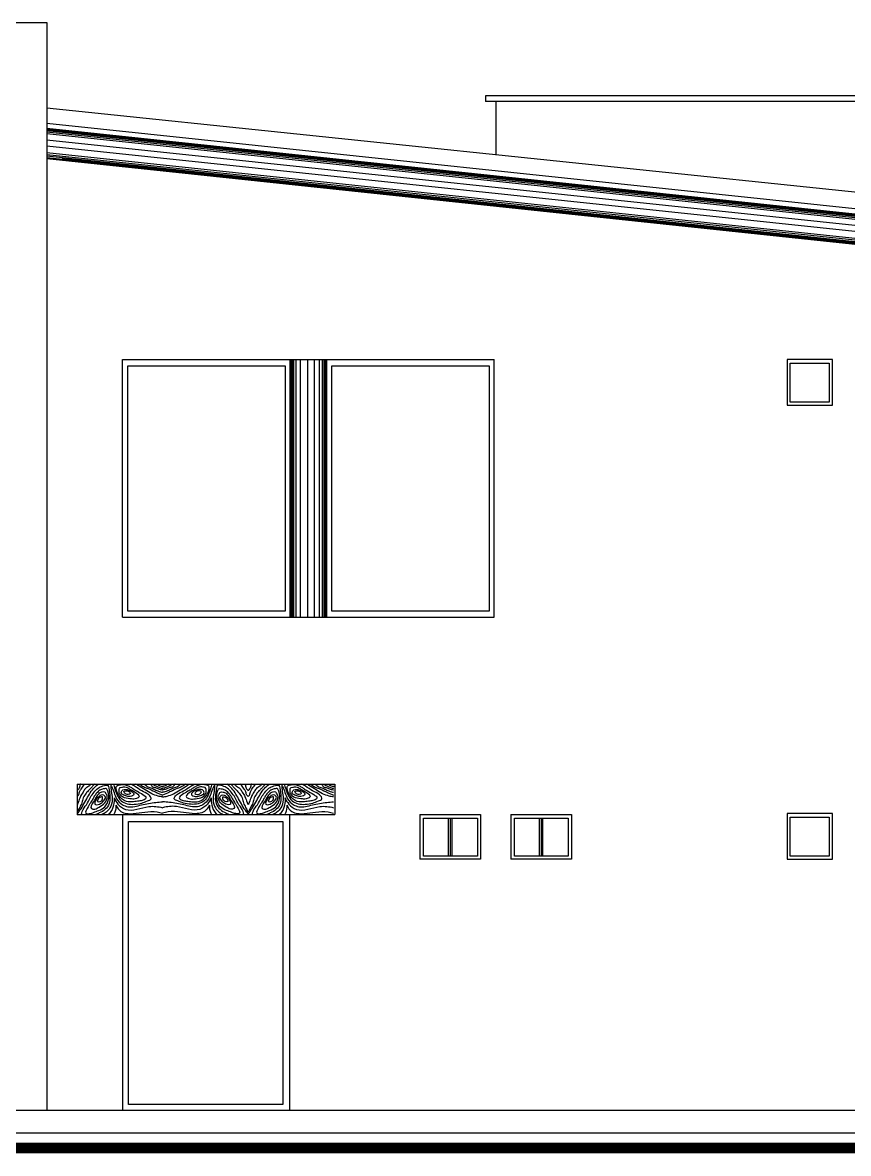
# Model space of a CAD drawing. Extents: x 152 to 700, y -120 to 84.
# Drawn here: x 167.97 to 173.42, y 76.95 to 84.41 of the extents above; entities that cross this region are included whole.
import ezdxf

# ---------------------------------------------------------------- set-up
doc = ezdxf.new("R2010")
doc.units = 0
doc.header["$LTSCALE"] = 0.03
doc.layers.get('0').update_dxf_attribs({"linetype": 'CONTINUOUS'})
doc.layers.add('MUEBLES', color=8, linetype='CONTINUOUS')

msp = doc.modelspace()

# ---------------------------------------------------------------- linework, layer by layer
at = {"ltscale": 0.03}
for p, q in [((167.7296, 84.4065), (168.1296, 84.4065)), ((168.1296, 84.4065), (168.1296, 77.2343)), ((176.9458, 83.9239), (171.0228, 83.9239)), ((171.0228, 83.9239), (171.0228, 83.8862)), ((168.1296, 83.8437), (177.4796, 82.8742)), ((176.9458, 83.8862), (171.0228, 83.8862)), ((171.0915, 83.8862), (171.0915, 83.5365)), ((168.1296, 83.7439), (176.4796, 82.8599)), ((168.1296, 83.7107), (176.4796, 82.8267)), ((168.1296, 83.5099), (176.4796, 82.626)), ((168.6296, 80.4843), (168.6296, 82.1836)), ((168.6296, 82.1836), (171.0796, 82.1836)), ((169.733, 82.1836), (169.733, 80.4843)), ((169.975, 82.1836), (169.975, 80.4843)), ((171.0796, 80.4843), (171.0796, 82.1836)), ((168.6296, 80.4843), (171.0796, 80.4843)), ((168.6296, 80.4843), (171.0796, 80.4843)), ((168.3296, 79.3843), (170.0296, 79.3843)), ((168.3296, 79.3843), (168.3296, 79.1843)), ((170.0296, 79.3843), (170.0296, 79.1843)), ((168.3296, 79.1843), (170.0296, 79.1843)), ((168.6296, 79.1843), (168.6296, 77.2343)), ((169.7296, 79.1843), (169.7296, 77.2343)), ((170.5901, 79.1843), (170.5901, 78.8896)), ((170.5901, 79.1843), (170.9901, 79.1843)), ((170.9901, 79.1843), (170.9901, 78.8896)), ((171.1901, 79.1843), (171.1901, 78.8896)), ((171.1901, 79.1843), (171.5901, 79.1843)), ((171.5901, 79.1843), (171.5901, 78.8896)), ((170.9901, 78.8896), (170.5901, 78.8896)), ((171.5901, 78.8896), (171.1901, 78.8896)), ((161.6354, 77.2343), (176.5796, 77.2343)), ((153.2214, 77.0843), (183.8492, 77.0843))]:
    msp.add_line(p, q, dxfattribs=at)
for points in [[(173.3127, 82.1836), (173.0127, 82.1836), (173.0127, 81.8836), (173.3127, 81.8836)], [(173.3127, 79.1896), (173.0127, 79.1896), (173.0127, 78.8896), (173.3127, 78.8896)]]:
    msp.add_lwpolyline(points, close=True, dxfattribs=at)
at = {"ltscale": 0.03, "const_width": 0.071}
msp.add_lwpolyline([(153.2214, 76.984), (183.8492, 76.984)], dxfattribs=at)
at = {"layer": 'MUEBLES', "ltscale": 0.03}
for p, q in [((168.1296, 83.7072), (176.4796, 82.8232)), ((168.1296, 83.7037), (176.4796, 82.8198)), ((168.1296, 83.7002), (176.4796, 82.8163)), ((168.1296, 83.6944), (176.4796, 82.8104)), ((168.1296, 83.6863), (176.4796, 82.8023)), ((168.1296, 83.6746), (176.4796, 82.7906)), ((168.1296, 83.6339), (176.4796, 82.7499)), ((168.1296, 83.5943), (176.4796, 82.7103)), ((168.1296, 83.55), (176.4796, 82.6661)), ((168.1296, 83.5372), (176.4796, 82.6533)), ((168.1296, 83.5268), (176.4796, 82.6428)), ((168.1296, 83.5163), (176.4796, 82.6323)), ((168.1296, 83.5128), (176.4796, 82.6288)), ((168.1296, 83.5105), (176.4796, 82.6265)), ((168.2296, 83.5092), (176.4796, 82.6358)), ((169.7348, 82.1836), (169.7348, 80.4843)), ((169.7374, 82.1836), (169.7374, 80.4843)), ((169.7419, 82.1836), (169.7419, 80.4843)), ((169.7472, 82.1836), (169.7472, 80.4843)), ((169.757, 82.1836), (169.757, 80.4843)), ((169.7731, 82.1836), (169.7731, 80.4843)), ((169.8016, 82.1836), (169.8016, 80.4843)), ((169.8489, 82.1836), (169.8489, 80.4843)), ((169.8926, 82.1836), (169.8926, 80.4843)), ((169.9256, 82.1836), (169.9256, 80.4843)), ((169.9452, 82.1836), (169.9452, 80.4843)), ((169.9568, 82.1836), (169.9568, 80.4843)), ((169.963, 82.1836), (169.963, 80.4843)), ((169.9675, 82.1836), (169.9675, 80.4843)), ((169.9701, 82.1836), (169.9701, 80.4843)), ((169.9728, 82.1836), (169.9728, 80.4843))]:
    msp.add_line(p, q, dxfattribs=at)
at = {"layer": 'MUEBLES', "ltscale": 5}
for p, q in [((170.778, 79.1591), (170.778, 78.9095)), ((170.7901, 79.1591), (170.7901, 78.9095)), ((170.8004, 79.1591), (170.8004, 78.9095)), ((171.378, 79.1591), (171.378, 78.9095)), ((171.3901, 79.1591), (171.3901, 78.9095)), ((171.4004, 79.1591), (171.4004, 78.9095))]:
    msp.add_line(p, q, dxfattribs=at)
at = {"layer": 'MUEBLES', "ltscale": 0.03}
for points in [[(168.6636, 82.1434), (169.7015, 82.1434), (169.7015, 80.5238), (168.6636, 80.5238)], [(170.009, 82.1434), (171.0469, 82.1434), (171.0469, 80.5238), (170.009, 80.5238)], [(173.0328, 82.1605), (173.2912, 82.1605), (173.2912, 81.9024), (173.0328, 81.9024)], [(173.0328, 79.1665), (173.2912, 79.1665), (173.2912, 78.9084), (173.0328, 78.9084)]]:
    msp.add_lwpolyline(points, close=True, dxfattribs=at)
at = {"layer": 'MUEBLES', "ltscale": 5}
for points in [[(168.6679, 79.1368), (169.6855, 79.1368), (169.6855, 77.2715), (168.6679, 77.2715)], [(170.6143, 79.1591), (170.9698, 79.1591), (170.9698, 78.9095), (170.6143, 78.9095)], [(171.2143, 79.1591), (171.5698, 79.1591), (171.5698, 78.9095), (171.2143, 78.9095)]]:
    msp.add_lwpolyline(points, close=True, dxfattribs=at)
for points, knots in [([(168.4215, 79.3843), (168.421, 79.3836), (168.4174, 79.3794), (168.4038, 79.3671), (168.3807, 79.3569), (168.3679, 79.3279), (168.3471, 79.3006), (168.3409, 79.2713), (168.3322, 79.2542), (168.3296, 79.2502)], [0.0228203, 0.0228203, 0.0228203, 0.0228203, 0.0256529, 0.043006, 0.0729976, 0.1001787, 0.1337778, 0.1752471, 0.1892174, 0.1892174, 0.1892174, 0.1892174]), ([(168.445, 79.3843), (168.4404, 79.3799), (168.4302, 79.3701), (168.4167, 79.354), (168.399, 79.3379), (168.3815, 79.3154), (168.3648, 79.2867), (168.3605, 79.2514), (168.3441, 79.2289), (168.3368, 79.2099), (168.3323, 79.202), (168.3296, 79.1986)], [0.0187076, 0.0187076, 0.0187076, 0.0187076, 0.0377154, 0.0611717, 0.0815506, 0.1092271, 0.146596, 0.1794374, 0.2135857, 0.2277717, 0.2406878, 0.2406878, 0.2406878, 0.2406878]), ([(168.3296, 79.3018), (168.3326, 79.3055), (168.3412, 79.311), (168.3432, 79.3328), (168.3571, 79.3535), (168.3683, 79.3728), (168.3796, 79.3819), (168.3828, 79.3843)], [0.0353158, 0.0353158, 0.0353158, 0.0353158, 0.0478077, 0.0705799, 0.0918486, 0.1238372, 0.1356515, 0.1356515, 0.1356515, 0.1356515]), ([(168.3508, 79.3843), (168.3502, 79.3832), (168.3465, 79.3753), (168.3471, 79.3596), (168.3361, 79.3481), (168.3314, 79.3423), (168.3296, 79.3403)], [0.03295802, 0.03295802, 0.03295802, 0.03295802, 0.03674073, 0.06049252, 0.07489972, 0.08296521, 0.08296521, 0.08296521, 0.08296521]), ([(168.3296, 79.1864), (168.3335, 79.1911), (168.3578, 79.2226), (168.3904, 79.2845), (168.4291, 79.3512), (168.4617, 79.3779), (168.471, 79.3843)], [0.6666598, 0.6666598, 0.6666598, 0.6666598, 0.7011023, 0.8909677, 1.0660064, 1.1295006, 1.1295006, 1.1295006, 1.1295006]), ([(168.3578, 79.1843), (168.3581, 79.1902), (168.3658, 79.2194), (168.3932, 79.2461), (168.4133, 79.294), (168.4394, 79.3293), (168.4657, 79.3592), (168.496, 79.371), (168.5333, 79.3843), (168.5371, 79.365), (168.538, 79.3598), (168.5414, 79.3396), (168.5477, 79.3051), (168.5448, 79.2534), (168.5166, 79.215), (168.4829, 79.1962), (168.4606, 79.187), (168.4529, 79.1843)], [0.6226801, 0.6226801, 0.6226801, 0.6226801, 0.6540011, 0.7546461, 0.8610413, 0.9353034, 1.0075898, 1.0760235, 1.1386862, 1.1683547, 1.1683547, 1.1683547, 1.2846335, 1.3679378, 1.4535626, 1.5409984, 1.5866767, 1.5866767, 1.5866767, 1.5866767]), ([(168.5256, 79.3509), (168.5371, 79.334), (168.5435, 79.2899), (168.52, 79.2335), (168.4756, 79.2106), (168.4398, 79.1985), (168.4147, 79.1874), (168.3761, 79.189), (168.3989, 79.2302), (168.4139, 79.2547), (168.4311, 79.2818), (168.4419, 79.3049), (168.4584, 79.3246), (168.4771, 79.3451), (168.5, 79.3518), (168.5212, 79.3574), (168.5256, 79.3509)], [0, 0, 0, 0, 0.1156264, 0.2322141, 0.3222078, 0.3897928, 0.4435424, 0.490424, 0.5493848, 0.6291282, 0.6822905, 0.7260021, 0.7738049, 0.8290838, 0.8750289, 0.9200258, 0.9200258, 0.9200258, 0.9200258]), ([(168.5521, 79.377), (168.5519, 79.3744), (168.5507, 79.3424), (168.5684, 79.2918), (168.551, 79.2304), (168.5228, 79.1985), (168.5031, 79.188), (168.4939, 79.1843)], [0.0836716, 0.0836716, 0.0836716, 0.0836716, 0.0987557, 0.267036, 0.3729718, 0.4444585, 0.5013344, 0.5013344, 0.5013344, 0.5013344]), ([(168.5521, 79.377), (168.5534, 79.3747), (168.5696, 79.3471), (168.5777, 79.2941), (168.6219, 79.2481), (168.681, 79.226), (168.7563, 79.2501), (168.8309, 79.2612), (168.8786, 79.2671), (168.8935, 79.2678)], [0.0836716, 0.0836716, 0.0836716, 0.0836716, 0.0987557, 0.267036, 0.3729718, 0.4444585, 0.6146, 0.7976134, 0.8816638, 0.8816638, 0.8816638, 0.8816638]), ([(168.5702, 79.3843), (168.5702, 79.3841), (168.569, 79.3796), (168.5709, 79.3734), (168.5725, 79.3684), (168.579, 79.349), (168.5897, 79.3156), (168.6165, 79.2713), (168.6595, 79.2507), (168.7071, 79.2497), (168.7544, 79.2565), (168.7866, 79.2712), (168.8274, 79.2837), (168.7947, 79.3242), (168.7538, 79.3362), (168.7158, 79.3671), (168.6902, 79.38), (168.6808, 79.3843)], [0.6013577, 0.6013577, 0.6013577, 0.6013577, 0.6017614, 0.6174404, 0.6174404, 0.6174404, 0.6788902, 0.722914, 0.7681642, 0.8143713, 0.8656137, 0.9055586, 0.9320593, 0.9630603, 1.0162482, 1.0724748, 1.1033181, 1.1033181, 1.1033181, 1.1033181]), ([(168.8935, 79.2996), (168.8833, 79.301), (168.8584, 79.3046), (168.8034, 79.3271), (168.7576, 79.3582), (168.723, 79.3804), (168.7167, 79.3843)], [0.5579184, 0.5579184, 0.5579184, 0.5579184, 0.616203, 0.7011023, 0.8909677, 0.9321023, 0.9321023, 0.9321023, 0.9321023]), ([(168.7426, 79.3843), (168.7501, 79.3785), (168.7717, 79.3632), (168.7925, 79.3577), (168.8237, 79.3425), (168.8576, 79.3272), (168.8793, 79.3151), (168.8935, 79.3112)], [0.0273715, 0.0273715, 0.0273715, 0.0273715, 0.0450229, 0.0702002, 0.1127947, 0.1398796, 0.1843622, 0.1843622, 0.1843622, 0.1843622]), ([(168.7728, 79.3843), (168.7795, 79.3774), (168.7951, 79.364), (168.813, 79.3628), (168.8357, 79.3497), (168.8589, 79.3405), (168.8784, 79.3334), (168.8889, 79.3314), (168.8935, 79.3306)], [0.0245934, 0.0245934, 0.0245934, 0.0245934, 0.0428412, 0.057894, 0.0862902, 0.1160101, 0.134247, 0.148155, 0.148155, 0.148155, 0.148155]), ([(168.8112, 79.3843), (168.8127, 79.3832), (168.8191, 79.3777), (168.8209, 79.3646), (168.8461, 79.3627), (168.8657, 79.3505), (168.8828, 79.3476), (168.8923, 79.346), (168.8935, 79.3459)], [0.02378041, 0.02378041, 0.02378041, 0.02378041, 0.02719603, 0.04078623, 0.0654223, 0.08738057, 0.11256093, 0.1160804, 0.1160804, 0.1160804, 0.1160804]), ([(168.8302, 79.3843), (168.834, 79.3812), (168.8495, 79.3695), (168.8618, 79.368), (168.8798, 79.359), (168.8904, 79.356), (168.8935, 79.3552)], [0.01425696, 0.01425696, 0.01425696, 0.01425696, 0.02345859, 0.04541687, 0.06870787, 0.07824328, 0.07824328, 0.07824328, 0.07824328]), ([(168.8582, 79.3843), (168.8638, 79.38), (168.8779, 79.3707), (168.8863, 79.3696), (168.8918, 79.3692), (168.8935, 79.3691)], [0.01665994, 0.01665994, 0.01665994, 0.01665994, 0.03084387, 0.04273319, 0.04786884, 0.04786884, 0.04786884, 0.04786884]), ([(168.9758, 79.3843), (168.9744, 79.3832), (168.9679, 79.3777), (168.9661, 79.3646), (168.941, 79.3627), (168.9213, 79.3505), (168.9042, 79.3476), (168.8947, 79.346), (168.8935, 79.3459)], [0.02378041, 0.02378041, 0.02378041, 0.02378041, 0.02719603, 0.04078623, 0.0654223, 0.08738057, 0.11256093, 0.1160804, 0.1160804, 0.1160804, 0.1160804]), ([(168.9568, 79.3843), (168.9531, 79.3812), (168.9375, 79.3695), (168.9252, 79.368), (168.9072, 79.359), (168.8966, 79.356), (168.8935, 79.3552)], [0.01425696, 0.01425696, 0.01425696, 0.01425696, 0.02345859, 0.04541687, 0.06870787, 0.07824328, 0.07824328, 0.07824328, 0.07824328]), ([(168.9289, 79.3843), (168.9232, 79.38), (168.9092, 79.3707), (168.9007, 79.3696), (168.8952, 79.3692), (168.8935, 79.3691)], [0.01665994, 0.01665994, 0.01665994, 0.01665994, 0.03084387, 0.04273319, 0.04786884, 0.04786884, 0.04786884, 0.04786884]), ([(168.8935, 79.2996), (168.9037, 79.301), (168.9286, 79.3046), (168.9836, 79.3271), (169.0294, 79.3582), (169.064, 79.3804), (169.0703, 79.3843)], [0.5579184, 0.5579184, 0.5579184, 0.5579184, 0.616203, 0.7011023, 0.8909677, 0.9321023, 0.9321023, 0.9321023, 0.9321023]), ([(169.0444, 79.3843), (169.037, 79.3785), (169.0153, 79.3632), (168.9945, 79.3577), (168.9633, 79.3425), (168.9294, 79.3272), (168.9077, 79.3151), (168.8935, 79.3112)], [0.0273715, 0.0273715, 0.0273715, 0.0273715, 0.0450229, 0.0702002, 0.1127947, 0.1398796, 0.1843622, 0.1843622, 0.1843622, 0.1843622]), ([(169.0142, 79.3843), (169.0076, 79.3774), (168.9919, 79.364), (168.974, 79.3628), (168.9513, 79.3497), (168.9281, 79.3405), (168.9086, 79.3334), (168.8981, 79.3314), (168.8935, 79.3306)], [0.0245934, 0.0245934, 0.0245934, 0.0245934, 0.0428412, 0.057894, 0.0862902, 0.1160101, 0.134247, 0.148155, 0.148155, 0.148155, 0.148155]), ([(169.235, 79.377), (169.2336, 79.3747), (169.2175, 79.3471), (169.2093, 79.2941), (169.1652, 79.2481), (169.106, 79.226), (169.0307, 79.2501), (168.9561, 79.2612), (168.9084, 79.2671), (168.8935, 79.2678)], [0.0836716, 0.0836716, 0.0836716, 0.0836716, 0.0987557, 0.267036, 0.3729718, 0.4444585, 0.6146, 0.7976134, 0.8816638, 0.8816638, 0.8816638, 0.8816638]), ([(169.2168, 79.3843), (169.2168, 79.3841), (169.218, 79.3796), (169.2161, 79.3734), (169.2145, 79.3684), (169.208, 79.349), (169.1973, 79.3156), (169.1705, 79.2713), (169.1275, 79.2507), (169.0799, 79.2497), (169.0326, 79.2565), (169.0004, 79.2712), (168.9596, 79.2837), (168.9923, 79.3242), (169.0332, 79.3362), (169.0712, 79.3671), (169.0968, 79.38), (169.1062, 79.3843)], [0.6013577, 0.6013577, 0.6013577, 0.6013577, 0.6017614, 0.6174404, 0.6174404, 0.6174404, 0.6788902, 0.722914, 0.7681642, 0.8143713, 0.8656137, 0.9055586, 0.9320593, 0.9630603, 1.0162482, 1.0724748, 1.1033181, 1.1033181, 1.1033181, 1.1033181]), ([(169.235, 79.377), (169.2351, 79.3744), (169.2364, 79.3424), (169.2186, 79.2918), (169.236, 79.2304), (169.2642, 79.1985), (169.2839, 79.188), (169.2932, 79.1843)], [0.0836716, 0.0836716, 0.0836716, 0.0836716, 0.0987557, 0.267036, 0.3729718, 0.4444585, 0.5013344, 0.5013344, 0.5013344, 0.5013344]), ([(169.4292, 79.1843), (169.4289, 79.1902), (169.4212, 79.2194), (169.3939, 79.2461), (169.3737, 79.294), (169.3477, 79.3293), (169.3214, 79.3592), (169.291, 79.371), (169.2537, 79.3843), (169.2499, 79.365), (169.249, 79.3598), (169.2456, 79.3396), (169.2393, 79.3051), (169.2422, 79.2534), (169.2704, 79.215), (169.3041, 79.1962), (169.3264, 79.187), (169.3341, 79.1843)], [0.6226801, 0.6226801, 0.6226801, 0.6226801, 0.6540011, 0.7546461, 0.8610413, 0.9353034, 1.0075898, 1.0760235, 1.1386862, 1.1683547, 1.1683547, 1.1683547, 1.2846335, 1.3679378, 1.4535626, 1.5409984, 1.5866767, 1.5866767, 1.5866767, 1.5866767]), ([(169.2614, 79.3509), (169.25, 79.334), (169.2436, 79.2899), (169.267, 79.2335), (169.3114, 79.2106), (169.3472, 79.1985), (169.3723, 79.1874), (169.4109, 79.189), (169.3882, 79.2302), (169.3731, 79.2547), (169.3559, 79.2818), (169.3452, 79.3049), (169.3286, 79.3246), (169.31, 79.3451), (169.2871, 79.3518), (169.2659, 79.3574), (169.2614, 79.3509)], [0, 0, 0, 0, 0.1156264, 0.2322141, 0.3222078, 0.3897928, 0.4435424, 0.490424, 0.5493848, 0.6291282, 0.6822905, 0.7260021, 0.7738049, 0.8290838, 0.8750289, 0.9200258, 0.9200258, 0.9200258, 0.9200258]), ([(169.4574, 79.1864), (169.4535, 79.1911), (169.4292, 79.2226), (169.3966, 79.2845), (169.358, 79.3512), (169.3253, 79.3779), (169.3161, 79.3843)], [0.6666598, 0.6666598, 0.6666598, 0.6666598, 0.7011023, 0.8909677, 1.0660064, 1.1295006, 1.1295006, 1.1295006, 1.1295006]), ([(169.342, 79.3843), (169.3467, 79.3799), (169.3568, 79.3701), (169.3704, 79.354), (169.388, 79.3379), (169.4055, 79.3154), (169.4222, 79.2867), (169.4266, 79.2514), (169.4429, 79.2289), (169.4502, 79.2099), (169.4547, 79.202), (169.4574, 79.1986)], [0.0187076, 0.0187076, 0.0187076, 0.0187076, 0.0377154, 0.0611717, 0.0815506, 0.1092271, 0.146596, 0.1794374, 0.2135857, 0.2277717, 0.2406878, 0.2406878, 0.2406878, 0.2406878]), ([(169.3655, 79.3843), (169.366, 79.3836), (169.3696, 79.3794), (169.3833, 79.3671), (169.4064, 79.3569), (169.4191, 79.3279), (169.4399, 79.3006), (169.4461, 79.2713), (169.4548, 79.2542), (169.4574, 79.2502)], [0.0228203, 0.0228203, 0.0228203, 0.0228203, 0.0256529, 0.043006, 0.0729976, 0.1001787, 0.1337778, 0.1752471, 0.1892174, 0.1892174, 0.1892174, 0.1892174]), ([(169.4574, 79.3018), (169.4544, 79.3055), (169.4459, 79.311), (169.4439, 79.3328), (169.4299, 79.3535), (169.4187, 79.3728), (169.4074, 79.3819), (169.4043, 79.3843)], [0.0353158, 0.0353158, 0.0353158, 0.0353158, 0.0478077, 0.0705799, 0.0918486, 0.1238372, 0.1356515, 0.1356515, 0.1356515, 0.1356515]), ([(169.4362, 79.3843), (169.4368, 79.3832), (169.4405, 79.3753), (169.4399, 79.3596), (169.4509, 79.3481), (169.4556, 79.3423), (169.4574, 79.3403)], [0.03295802, 0.03295802, 0.03295802, 0.03295802, 0.03674073, 0.06049252, 0.07489972, 0.08296521, 0.08296521, 0.08296521, 0.08296521]), ([(169.5492, 79.3843), (169.5487, 79.3836), (169.5452, 79.3794), (169.5315, 79.3671), (169.5084, 79.3569), (169.4956, 79.3279), (169.4749, 79.3006), (169.4687, 79.2713), (169.46, 79.2542), (169.4574, 79.2502)], [0.0228203, 0.0228203, 0.0228203, 0.0228203, 0.0256529, 0.043006, 0.0729976, 0.1001787, 0.1337778, 0.1752471, 0.1892174, 0.1892174, 0.1892174, 0.1892174]), ([(169.5727, 79.3843), (169.5681, 79.3799), (169.558, 79.3701), (169.5444, 79.354), (169.5268, 79.3379), (169.5092, 79.3154), (169.4925, 79.2867), (169.4882, 79.2514), (169.4718, 79.2289), (169.4646, 79.2099), (169.46, 79.202), (169.4574, 79.1986)], [0.0187076, 0.0187076, 0.0187076, 0.0187076, 0.0377154, 0.0611717, 0.0815506, 0.1092271, 0.146596, 0.1794374, 0.2135857, 0.2277717, 0.2406878, 0.2406878, 0.2406878, 0.2406878]), ([(169.4574, 79.3018), (169.4603, 79.3055), (169.4689, 79.311), (169.4709, 79.3328), (169.4849, 79.3535), (169.496, 79.3728), (169.5074, 79.3819), (169.5105, 79.3843)], [0.0353158, 0.0353158, 0.0353158, 0.0353158, 0.0478077, 0.0705799, 0.0918486, 0.1238372, 0.1356515, 0.1356515, 0.1356515, 0.1356515]), ([(169.4786, 79.3843), (169.478, 79.3832), (169.4742, 79.3753), (169.4748, 79.3596), (169.4639, 79.3481), (169.4591, 79.3423), (169.4574, 79.3403)], [0.03295802, 0.03295802, 0.03295802, 0.03295802, 0.03674073, 0.06049252, 0.07489972, 0.08296521, 0.08296521, 0.08296521, 0.08296521]), ([(169.4574, 79.1864), (169.4613, 79.1911), (169.4855, 79.2226), (169.5182, 79.2845), (169.5568, 79.3512), (169.5894, 79.3779), (169.5987, 79.3843)], [0.6666598, 0.6666598, 0.6666598, 0.6666598, 0.7011023, 0.8909677, 1.0660064, 1.1295006, 1.1295006, 1.1295006, 1.1295006]), ([(169.4855, 79.1843), (169.4858, 79.1902), (169.4936, 79.2194), (169.5209, 79.2461), (169.5411, 79.294), (169.5671, 79.3293), (169.5934, 79.3592), (169.6237, 79.371), (169.661, 79.3843), (169.6649, 79.365), (169.6657, 79.3598), (169.6691, 79.3396), (169.6754, 79.3051), (169.6726, 79.2534), (169.6443, 79.215), (169.6107, 79.1962), (169.5884, 79.187), (169.5807, 79.1843)], [0.6226801, 0.6226801, 0.6226801, 0.6226801, 0.6540011, 0.7546461, 0.8610413, 0.9353034, 1.0075898, 1.0760235, 1.1386862, 1.1683547, 1.1683547, 1.1683547, 1.2846335, 1.3679378, 1.4535626, 1.5409984, 1.5866767, 1.5866767, 1.5866767, 1.5866767]), ([(169.6534, 79.3509), (169.6648, 79.334), (169.6712, 79.2899), (169.6477, 79.2335), (169.6033, 79.2106), (169.5675, 79.1985), (169.5425, 79.1874), (169.5038, 79.189), (169.5266, 79.2302), (169.5416, 79.2547), (169.5588, 79.2818), (169.5696, 79.3049), (169.5861, 79.3246), (169.6048, 79.3451), (169.6277, 79.3518), (169.6489, 79.3574), (169.6534, 79.3509)], [0, 0, 0, 0, 0.1156264, 0.2322141, 0.3222078, 0.3897928, 0.4435424, 0.490424, 0.5493848, 0.6291282, 0.6822905, 0.7260021, 0.7738049, 0.8290838, 0.8750289, 0.9200258, 0.9200258, 0.9200258, 0.9200258]), ([(169.6798, 79.377), (169.6796, 79.3744), (169.6784, 79.3424), (169.6961, 79.2918), (169.6788, 79.2304), (169.6506, 79.1985), (169.6308, 79.188), (169.6216, 79.1843)], [0.0836716, 0.0836716, 0.0836716, 0.0836716, 0.0987557, 0.267036, 0.3729718, 0.4444585, 0.5013344, 0.5013344, 0.5013344, 0.5013344]), ([(169.6798, 79.377), (169.6812, 79.3747), (169.6973, 79.3471), (169.7054, 79.2941), (169.7496, 79.2481), (169.8088, 79.226), (169.8841, 79.2501), (169.9587, 79.2612), (170.0063, 79.2671), (170.0212, 79.2678)], [0.0836716, 0.0836716, 0.0836716, 0.0836716, 0.0987557, 0.267036, 0.3729718, 0.4444585, 0.6146, 0.7976134, 0.8816638, 0.8816638, 0.8816638, 0.8816638]), ([(169.698, 79.3843), (169.6979, 79.3841), (169.6967, 79.3796), (169.6986, 79.3734), (169.7003, 79.3684), (169.7068, 79.349), (169.7174, 79.3156), (169.7442, 79.2713), (169.7872, 79.2507), (169.8349, 79.2497), (169.8821, 79.2565), (169.9143, 79.2712), (169.9552, 79.2837), (169.9225, 79.3242), (169.8816, 79.3362), (169.8435, 79.3671), (169.818, 79.38), (169.8085, 79.3843)], [0.6013577, 0.6013577, 0.6013577, 0.6013577, 0.6017614, 0.6174404, 0.6174404, 0.6174404, 0.6788902, 0.722914, 0.7681642, 0.8143713, 0.8656137, 0.9055586, 0.9320593, 0.9630603, 1.0162482, 1.0724748, 1.1033181, 1.1033181, 1.1033181, 1.1033181]), ([(170.0212, 79.2996), (170.0111, 79.301), (169.9861, 79.3046), (169.9312, 79.3271), (169.8853, 79.3582), (169.8507, 79.3804), (169.8445, 79.3843)], [0.5579184, 0.5579184, 0.5579184, 0.5579184, 0.616203, 0.7011023, 0.8909677, 0.9321023, 0.9321023, 0.9321023, 0.9321023]), ([(169.8704, 79.3843), (169.8778, 79.3785), (169.8994, 79.3632), (169.9202, 79.3577), (169.9515, 79.3425), (169.9854, 79.3272), (170.007, 79.3151), (170.0212, 79.3112)], [0.0273715, 0.0273715, 0.0273715, 0.0273715, 0.0450229, 0.0702002, 0.1127947, 0.1398796, 0.1843622, 0.1843622, 0.1843622, 0.1843622]), ([(169.9006, 79.3843), (169.9072, 79.3774), (169.9229, 79.364), (169.9408, 79.3628), (169.9635, 79.3497), (169.9866, 79.3405), (170.0062, 79.3334), (170.0167, 79.3314), (170.0212, 79.3306)], [0.0245934, 0.0245934, 0.0245934, 0.0245934, 0.0428412, 0.057894, 0.0862902, 0.1160101, 0.134247, 0.148155, 0.148155, 0.148155, 0.148155]), ([(169.939, 79.3843), (169.9404, 79.3832), (169.9468, 79.3777), (169.9486, 79.3646), (169.9738, 79.3627), (169.9935, 79.3505), (170.0106, 79.3476), (170.0201, 79.346), (170.0212, 79.3459)], [0.02378041, 0.02378041, 0.02378041, 0.02378041, 0.02719603, 0.04078623, 0.0654223, 0.08738057, 0.11256093, 0.1160804, 0.1160804, 0.1160804, 0.1160804]), ([(169.958, 79.3843), (169.9617, 79.3812), (169.9773, 79.3695), (169.9896, 79.368), (170.0075, 79.359), (170.0182, 79.356), (170.0212, 79.3552)], [0.01425696, 0.01425696, 0.01425696, 0.01425696, 0.02345859, 0.04541687, 0.06870787, 0.07824328, 0.07824328, 0.07824328, 0.07824328]), ([(169.9859, 79.3843), (169.9916, 79.38), (170.0056, 79.3707), (170.014, 79.3696), (170.0195, 79.3692), (170.0212, 79.3691)], [0.01665994, 0.01665994, 0.01665994, 0.01665994, 0.03084387, 0.04273319, 0.04786884, 0.04786884, 0.04786884, 0.04786884]), ([(170.0296, 79.3699), (170.0285, 79.3697), (170.0259, 79.3694), (170.023, 79.3692), (170.0212, 79.3691)], [0.038920124, 0.038920124, 0.038920124, 0.038920124, 0.042733186, 0.047868836, 0.047868836, 0.047868836, 0.047868836]), ([(168.5277, 79.3016), (168.528, 79.2871), (168.514, 79.2566), (168.4783, 79.2354), (168.4512, 79.2176), (168.4082, 79.2201), (168.4372, 79.2677), (168.4537, 79.2951), (168.471, 79.3247), (168.493, 79.3312), (168.5125, 79.3358), (168.5197, 79.3186), (168.5275, 79.3098), (168.5277, 79.3016)], [0, 0, 0, 0, 0.0827263, 0.1704953, 0.2305154, 0.273883, 0.3581689, 0.4303177, 0.4915419, 0.5321604, 0.5653625, 0.5823497, 0.6287176, 0.6287176, 0.6287176, 0.6287176]), ([(168.5156, 79.2913), (168.5105, 79.283), (168.4989, 79.2673), (168.4788, 79.2498), (168.4371, 79.2445), (168.4522, 79.28), (168.4668, 79.2971), (168.4846, 79.3116), (168.5067, 79.3145), (168.5195, 79.2975), (168.5156, 79.2913)], [0, 0, 0, 0, 0.0553506, 0.1071945, 0.1625313, 0.2141908, 0.2582256, 0.304096, 0.3372981, 0.3789953, 0.3789953, 0.3789953, 0.3789953]), ([(168.4964, 79.2865), (168.4951, 79.2787), (168.4851, 79.269), (168.4591, 79.2638), (168.4674, 79.2892), (168.4788, 79.2967), (168.4996, 79.3038), (168.4971, 79.2908), (168.4964, 79.2865)], [0, 0, 0, 0, 0.0446822, 0.0746922, 0.1071442, 0.1455798, 0.1698857, 0.1946494, 0.1946494, 0.1946494, 0.1946494]), ([(168.5728, 79.294), (168.5741, 79.2776), (168.5732, 79.2413), (168.5544, 79.202), (168.5378, 79.1864), (168.5353, 79.1843)], [0.1083546, 0.1083546, 0.1083546, 0.1083546, 0.2013584, 0.3158881, 0.3357246, 0.3357246, 0.3357246, 0.3357246]), ([(168.5728, 79.294), (168.5793, 79.2789), (168.5972, 79.2473), (168.6747, 79.1901), (168.7814, 79.2468), (168.864, 79.2359), (168.8935, 79.2286)], [0.1083546, 0.1083546, 0.1083546, 0.1083546, 0.2013584, 0.3158881, 0.6115729, 0.7835616, 0.7835616, 0.7835616, 0.7835616]), ([(169.2142, 79.294), (169.2077, 79.2789), (169.1898, 79.2473), (169.1124, 79.1901), (169.0056, 79.2468), (168.923, 79.2359), (168.8935, 79.2286)], [0.1083546, 0.1083546, 0.1083546, 0.1083546, 0.2013584, 0.3158881, 0.6115729, 0.7835616, 0.7835616, 0.7835616, 0.7835616]), ([(169.2142, 79.294), (169.2129, 79.2776), (169.2138, 79.2413), (169.2326, 79.202), (169.2492, 79.1864), (169.2517, 79.1843)], [0.1083546, 0.1083546, 0.1083546, 0.1083546, 0.2013584, 0.3158881, 0.3357246, 0.3357246, 0.3357246, 0.3357246]), ([(169.2593, 79.3016), (169.2591, 79.2871), (169.273, 79.2566), (169.3087, 79.2354), (169.3358, 79.2176), (169.3788, 79.2201), (169.3498, 79.2677), (169.3334, 79.2951), (169.316, 79.3247), (169.2941, 79.3312), (169.2745, 79.3358), (169.2674, 79.3186), (169.2595, 79.3098), (169.2593, 79.3016)], [0, 0, 0, 0, 0.0827263, 0.1704953, 0.2305154, 0.273883, 0.3581689, 0.4303177, 0.4915419, 0.5321604, 0.5653625, 0.5823497, 0.6287176, 0.6287176, 0.6287176, 0.6287176]), ([(169.2714, 79.2913), (169.2766, 79.283), (169.2881, 79.2673), (169.3083, 79.2498), (169.35, 79.2445), (169.3349, 79.28), (169.3203, 79.2971), (169.3025, 79.3116), (169.2803, 79.3145), (169.2675, 79.2975), (169.2714, 79.2913)], [0, 0, 0, 0, 0.0553506, 0.1071945, 0.1625313, 0.2141908, 0.2582256, 0.304096, 0.3372981, 0.3789953, 0.3789953, 0.3789953, 0.3789953]), ([(169.2907, 79.2865), (169.292, 79.2787), (169.302, 79.269), (169.3279, 79.2638), (169.3196, 79.2892), (169.3082, 79.2967), (169.2874, 79.3038), (169.2899, 79.2908), (169.2907, 79.2865)], [0, 0, 0, 0, 0.0446822, 0.0746922, 0.1071442, 0.1455798, 0.1698857, 0.1946494, 0.1946494, 0.1946494, 0.1946494]), ([(169.6554, 79.3016), (169.6557, 79.2871), (169.6418, 79.2566), (169.606, 79.2354), (169.5789, 79.2176), (169.5359, 79.2201), (169.565, 79.2677), (169.5814, 79.2951), (169.5988, 79.3247), (169.6207, 79.3312), (169.6402, 79.3358), (169.6474, 79.3186), (169.6553, 79.3098), (169.6554, 79.3016)], [0, 0, 0, 0, 0.0827263, 0.1704953, 0.2305154, 0.273883, 0.3581689, 0.4303177, 0.4915419, 0.5321604, 0.5653625, 0.5823497, 0.6287176, 0.6287176, 0.6287176, 0.6287176]), ([(169.6434, 79.2913), (169.6382, 79.283), (169.6267, 79.2673), (169.6065, 79.2498), (169.5648, 79.2445), (169.5799, 79.28), (169.5945, 79.2971), (169.6123, 79.3116), (169.6344, 79.3145), (169.6473, 79.2975), (169.6434, 79.2913)], [0, 0, 0, 0, 0.0553506, 0.1071945, 0.1625313, 0.2141908, 0.2582256, 0.304096, 0.3372981, 0.3789953, 0.3789953, 0.3789953, 0.3789953]), ([(169.6241, 79.2865), (169.6228, 79.2787), (169.6128, 79.269), (169.5868, 79.2638), (169.5951, 79.2892), (169.6066, 79.2967), (169.6273, 79.3038), (169.6248, 79.2908), (169.6241, 79.2865)], [0, 0, 0, 0, 0.0446822, 0.0746922, 0.1071442, 0.1455798, 0.1698857, 0.1946494, 0.1946494, 0.1946494, 0.1946494]), ([(169.7005, 79.294), (169.7019, 79.2776), (169.7009, 79.2413), (169.6822, 79.202), (169.6656, 79.1864), (169.663, 79.1843)], [0.1083546, 0.1083546, 0.1083546, 0.1083546, 0.2013584, 0.3158881, 0.3357246, 0.3357246, 0.3357246, 0.3357246]), ([(169.7005, 79.294), (169.707, 79.2789), (169.7249, 79.2473), (169.8024, 79.1901), (169.9092, 79.2468), (169.9917, 79.2359), (170.0212, 79.2286)], [0.1083546, 0.1083546, 0.1083546, 0.1083546, 0.2013584, 0.3158881, 0.6115729, 0.7835616, 0.7835616, 0.7835616, 0.7835616]), ([(168.5849, 79.2456), (168.5856, 79.2264), (168.5834, 79.2047), (168.572, 79.1871), (168.5698, 79.1843)], [0.0719329, 0.0719329, 0.0719329, 0.0719329, 0.1763869, 0.1976991, 0.1976991, 0.1976991, 0.1976991]), ([(168.5849, 79.2456), (168.5932, 79.2283), (168.6185, 79.1907), (168.6994, 79.1856), (168.7763, 79.202), (168.8418, 79.2045), (168.8819, 79.1964), (168.8935, 79.1927)], [0.0719329, 0.0719329, 0.0719329, 0.0719329, 0.1763869, 0.3332264, 0.4774141, 0.6341089, 0.7021398, 0.7021398, 0.7021398, 0.7021398]), ([(169.2022, 79.2456), (169.1938, 79.2283), (169.1686, 79.1907), (169.0876, 79.1856), (169.0107, 79.202), (168.9453, 79.2045), (168.9051, 79.1964), (168.8935, 79.1927)], [0.0719329, 0.0719329, 0.0719329, 0.0719329, 0.1763869, 0.3332264, 0.4774141, 0.6341089, 0.7021398, 0.7021398, 0.7021398, 0.7021398]), ([(169.2022, 79.2456), (169.2014, 79.2264), (169.2036, 79.2047), (169.2151, 79.1871), (169.2172, 79.1843)], [0.0719329, 0.0719329, 0.0719329, 0.0719329, 0.1763869, 0.1976991, 0.1976991, 0.1976991, 0.1976991]), ([(169.7126, 79.2456), (169.7134, 79.2264), (169.7111, 79.2047), (169.6997, 79.1871), (169.6975, 79.1843)], [0.0719329, 0.0719329, 0.0719329, 0.0719329, 0.1763869, 0.1976991, 0.1976991, 0.1976991, 0.1976991]), ([(169.7126, 79.2456), (169.7209, 79.2283), (169.7462, 79.1907), (169.8271, 79.1856), (169.904, 79.202), (169.9695, 79.2045), (170.0097, 79.1964), (170.0212, 79.1927)], [0.0719329, 0.0719329, 0.0719329, 0.0719329, 0.1763869, 0.3332264, 0.4774141, 0.6341089, 0.7021398, 0.7021398, 0.7021398, 0.7021398])]:
    msp.add_open_spline(points, degree=3, knots=knots, dxfattribs=at)
for points, start_tangent, end_tangent in [([(168.5877, 79.3664), (168.6052, 79.3078), (168.6541, 79.2703), (168.7015, 79.2675), (168.737, 79.2719), (168.7649, 79.2774), (168.7845, 79.2926), (168.7628, 79.315), (168.7267, 79.3367), (168.7026, 79.3511), (168.6833, 79.3639), (168.6603, 79.3742), (168.6321, 79.3818), (168.608, 79.3787), (168.5877, 79.3664)], (-0.106893, -0.994271), (-0.106893, -0.994271)), ([(168.609, 79.3219), (168.6424, 79.2937), (168.6881, 79.2861), (168.7198, 79.2881), (168.7384, 79.3016), (168.7071, 79.3332), (168.6744, 79.3529), (168.6448, 79.366), (168.6235, 79.3636), (168.608, 79.3553), (168.6073, 79.3464), (168.609, 79.3219)], (0.452531, -0.891749), (0.452531, -0.891749)), ([(169.1993, 79.3664), (169.1818, 79.3078), (169.133, 79.2703), (169.0855, 79.2675), (169.05, 79.2719), (169.0222, 79.2774), (169.0026, 79.2926), (169.0242, 79.315), (169.0604, 79.3367), (169.0844, 79.3511), (169.1037, 79.3639), (169.1268, 79.3742), (169.155, 79.3818), (169.179, 79.3787), (169.1993, 79.3664)], (0.106893, -0.994271), (0.106893, -0.994271)), ([(169.178, 79.3219), (169.1447, 79.2937), (169.0989, 79.2861), (169.0672, 79.2881), (169.0487, 79.3016), (169.08, 79.3332), (169.1126, 79.3529), (169.1422, 79.366), (169.1636, 79.3636), (169.179, 79.3553), (169.1797, 79.3464), (169.178, 79.3219)], (-0.452531, -0.891749), (-0.452531, -0.891749)), ([(169.7154, 79.3664), (169.733, 79.3078), (169.7818, 79.2703), (169.8293, 79.2675), (169.8647, 79.2719), (169.8926, 79.2774), (169.9122, 79.2926), (169.8905, 79.315), (169.8544, 79.3367), (169.8303, 79.3511), (169.8111, 79.3639), (169.788, 79.3742), (169.7598, 79.3818), (169.7357, 79.3787), (169.7154, 79.3664)], (-0.106893, -0.994271), (-0.106893, -0.994271)), ([(169.7367, 79.3219), (169.7701, 79.2937), (169.8159, 79.2861), (169.8475, 79.2881), (169.8661, 79.3016), (169.8348, 79.3332), (169.8021, 79.3529), (169.7725, 79.366), (169.7512, 79.3636), (169.7357, 79.3553), (169.735, 79.3464), (169.7367, 79.3219)], (0.452531, -0.891749), (0.452531, -0.891749)), ([(168.6245, 79.3185), (168.651, 79.3061), (168.6782, 79.3026), (168.704, 79.3164), (168.6857, 79.3367), (168.6644, 79.346), (168.6403, 79.3488), (168.6248, 79.3405), (168.6245, 79.3185)], (0.866643, -0.498928), (0.866643, -0.498928)), ([(168.6438, 79.3233), (168.6661, 79.3157), (168.6806, 79.3222), (168.6699, 79.3357), (168.6499, 79.3395), (168.6379, 79.335), (168.6438, 79.3233)], (0.609714, -0.792621), (0.609714, -0.792621)), ([(169.1625, 79.3185), (169.136, 79.3061), (169.1089, 79.3026), (169.0831, 79.3164), (169.1013, 79.3367), (169.1226, 79.346), (169.1467, 79.3488), (169.1622, 79.3405), (169.1625, 79.3185)], (-0.866643, -0.498928), (-0.866643, -0.498928)), ([(169.1433, 79.3233), (169.1209, 79.3157), (169.1065, 79.3222), (169.1171, 79.3357), (169.1371, 79.3395), (169.1491, 79.335), (169.1433, 79.3233)], (-0.609714, -0.792621), (-0.609714, -0.792621)), ([(169.7522, 79.3185), (169.7787, 79.3061), (169.8059, 79.3026), (169.8317, 79.3164), (169.8135, 79.3367), (169.7921, 79.346), (169.7681, 79.3488), (169.7526, 79.3405), (169.7522, 79.3185)], (0.866643, -0.498928), (0.866643, -0.498928)), ([(169.7715, 79.3233), (169.7939, 79.3157), (169.8083, 79.3222), (169.7976, 79.3357), (169.7777, 79.3395), (169.7656, 79.335), (169.7715, 79.3233)], (0.609714, -0.792621), (0.609714, -0.792621))]:
    msp.add_spline(points, degree=3, dxfattribs=dict(at, start_tangent=start_tangent, end_tangent=end_tangent))

doc.saveas('drawing.dxf')
